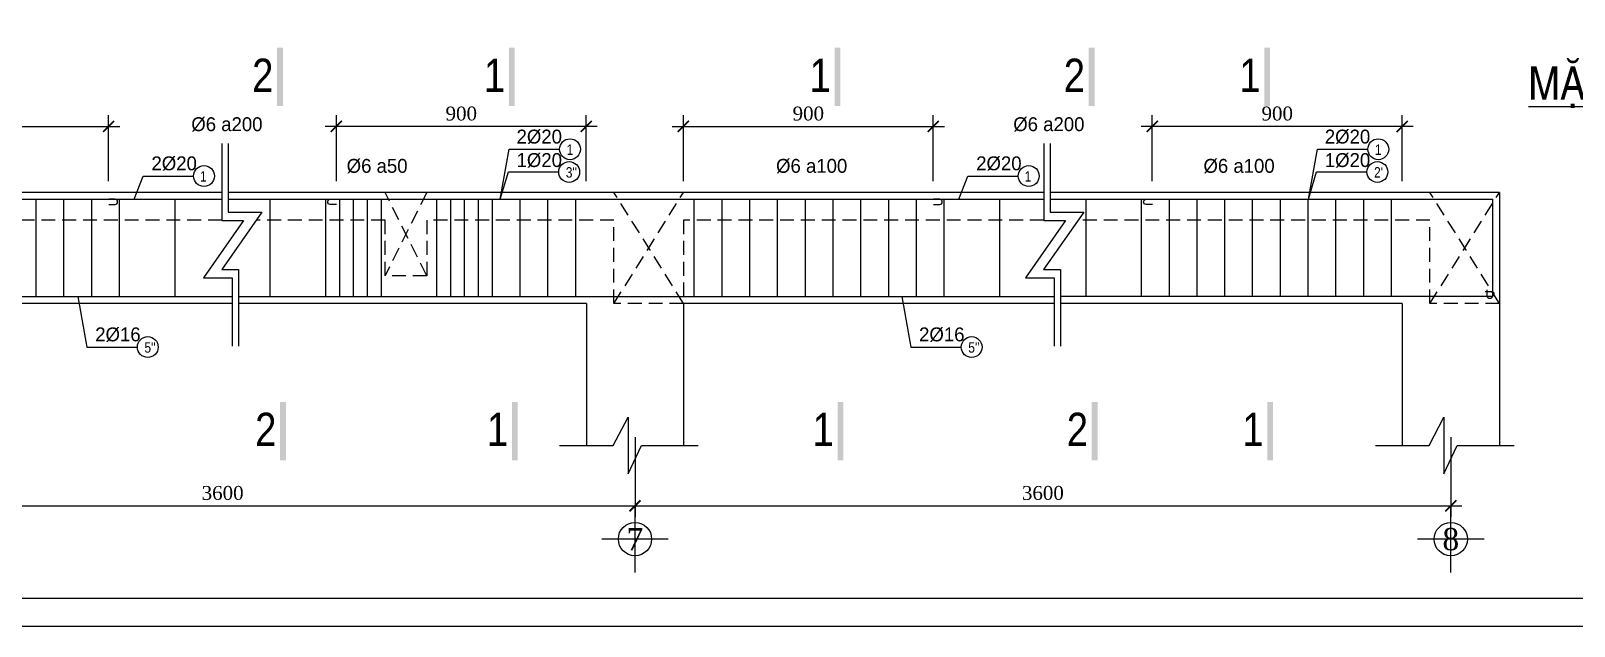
# Model space of a CAD drawing. Extents: x 394 to 4072, y -2056 to 755.
# Drawn here: x 2513.2 to 2791.2, y 158.3 to 265.4 of the extents above; entities that cross this region are included whole.
import ezdxf
from ezdxf.enums import TextEntityAlignment as Align

# ---------------------------------------------------------------- set-up
doc = ezdxf.new("R2010")
doc.units = 0
doc.header["$MEASUREMENT"] = 0
doc.linetypes.add('CENTER2', pattern=[1.125, 0.75, -0.125, 0.125, -0.125])
doc.linetypes.add('HIDDEN', pattern=[0.375, 0.25, -0.125])
doc.layers.get('0').update_dxf_attribs({"linetype": 'CONTINUOUS'})
doc.layers.get('DEFPOINTS').update_dxf_attribs({"linetype": 'CONTINUOUS'})
for name, color, linetype in [('DAI', 3, 'CONTINUOUS'), ('DIM', 1, 'CONTINUOUS'), ('DUT', 7, 'CENTER2'), ('MOTAAR', 1, 'CONTINUOUS'), ('TEXT', 7, 'CONTINUOUS'), ('THEP', 6, 'CONTINUOUS'), ('TU1', 9, 'CONTINUOUS'), ('TUONG', 7, 'CONTINUOUS')]:
    doc.layers.add(name, color=color, linetype=linetype)
doc.styles.add('DIM-NEW', font='')
doc.styles.add('style1', font='')
doc.styles.add('T2', font='')
doc.styles.get('DIM-NEW').set_extended_font_data('VNI-Helve-Condense')
doc.styles.get('style1').set_extended_font_data('VNI-Goudy')
doc.styles.get('T2').set_extended_font_data('VNI-Times')
doc.dimstyles.new('TL20', dxfattribs={"dimtxt": 2.5, "dimasz": 2, "dimexe": 2, "dimexo": 2, "dimgap": 1, "dimtad": 1, "dimdec": 0, "dimlfac": 20, "dimzin": 0, "dimdsep": 46, "dimtxsty": 'T2', "dimblk": 'ARCHTICK', "dimcen": 2.5, "dimdle": 2, "dimclrd": 1, "dimclre": 1, "dimclrt": 2, "dimadec": 0, "dimazin": 0, "dimtfac": 1, "dimtdec": 0, "dimtix": 1, "dimtofl": 0, "dimtmove": 0, "dimatfit": 0, "dimldrblk": 'ARCHTICK', "dimfxl": 1, "dimtolj": 1, "dimtzin": 0, "dimlwd": -1, "dimlwe": -1, "dimarcsym": 0})

# ---------------------------------------------------------------- blocks, each defined once
blk = doc.blocks.new('truc2')
at = {"layer": 'MOTAAR'}
for p, q in [((0, -15), (0, 0)), ((7.5, -7.5), (-7.5, -7.5))]:
    blk.add_line(p, q, dxfattribs=at)
blk.add_lwpolyline([(0, -3.5), (0, -1.84)], dxfattribs=at)
blk.add_circle((0, -7.5), 3.75, dxfattribs=at)
at = {"layer": 'TEXT', "style": 'T2'}
blk.add_attdef('1', text='', height=5, dxfattribs=at).set_placement((0, -7.5), align=Align.MIDDLE_CENTER)
blk = doc.blocks.new('_ARCHTICK')
at = {"color": 0, "linetype": 'ByBlock', "const_width": 0.15}
blk.add_lwpolyline([(-0.5, -0.5), (0.5, 0.5)], dxfattribs=at)
blk = doc.blocks.new('*D8')
at = {"layer": 'DEFPOINTS', "color": 0, "transparency": 16777216}
for p in [(2527.22, 248.25), (2482.22, 236.38), (2527.22, 236.38)]:
    blk.add_point(p, dxfattribs=at)
at = {"layer": 'TUONG', "color": 1, "transparency": 16777216}
for p, q in [((2482.22, 238.38), (2482.22, 250.25)), ((2527.22, 238.38), (2527.22, 250.25)), ((2480.22, 248.25), (2529.22, 248.25))]:
    blk.add_line(p, q, dxfattribs=at)
at = {"layer": 'TUONG', "color": 1, "transparency": 16777216, "xscale": 2, "yscale": 2, "zscale": 2, "rotation": 180}
blk.add_blockref('_ARCHTICK', (2482.22, 248.25), dxfattribs=at)
at = {"layer": 'TUONG', "color": 1, "transparency": 16777216, "xscale": 2, "yscale": 2, "zscale": 2}
blk.add_blockref('_ARCHTICK', (2527.22, 248.25), dxfattribs=at)
at = {"layer": 'TUONG', "color": 2, "transparency": 16777216, "insert": (2504.72, 250.55), "char_height": 2.5, "attachment_point": 5, "style": 'T2'}
blk.add_mtext('\\A1;900', dxfattribs=at)
blk = doc.blocks.new('*D7')
at = {"layer": 'DEFPOINTS', "color": 0, "transparency": 16777216}
for p in [(2568.24, 248.25), (2568.24, 236.38), (2613.24, 236.38)]:
    blk.add_point(p, dxfattribs=at)
at = {"layer": 'TUONG', "color": 1, "transparency": 16777216}
for p, q in [((2568.24, 238.38), (2568.24, 250.25)), ((2613.24, 238.38), (2613.24, 250.25)), ((2615.24, 248.25), (2566.24, 248.25))]:
    blk.add_line(p, q, dxfattribs=at)
at = {"layer": 'TUONG', "color": 1, "transparency": 16777216, "xscale": 2, "yscale": 2, "zscale": 2, "rotation": 180}
blk.add_blockref('_ARCHTICK', (2568.24, 248.25), dxfattribs=at)
at = {"layer": 'TUONG', "color": 1, "transparency": 16777216, "xscale": 2, "yscale": 2, "zscale": 2}
blk.add_blockref('_ARCHTICK', (2613.24, 248.25), dxfattribs=at)
at = {"layer": 'TUONG', "color": 2, "transparency": 16777216, "insert": (2590.74, 250.55), "char_height": 2.5, "attachment_point": 5, "style": 'T2'}
blk.add_mtext('\\A1;900', dxfattribs=at)
blk = doc.blocks.new('*D6')
at = {"layer": 'DEFPOINTS', "color": 0, "transparency": 16777216}
for p in [(2675.74, 248.25), (2630.74, 236.38), (2675.74, 236.38)]:
    blk.add_point(p, dxfattribs=at)
at = {"layer": 'TUONG', "color": 1, "transparency": 16777216}
for p, q in [((2630.74, 238.38), (2630.74, 250.25)), ((2675.74, 238.38), (2675.74, 250.25)), ((2628.74, 248.25), (2677.74, 248.25))]:
    blk.add_line(p, q, dxfattribs=at)
at = {"layer": 'TUONG', "color": 1, "transparency": 16777216, "xscale": 2, "yscale": 2, "zscale": 2, "rotation": 180}
blk.add_blockref('_ARCHTICK', (2630.74, 248.25), dxfattribs=at)
at = {"layer": 'TUONG', "color": 1, "transparency": 16777216, "xscale": 2, "yscale": 2, "zscale": 2}
blk.add_blockref('_ARCHTICK', (2675.74, 248.25), dxfattribs=at)
at = {"layer": 'TUONG', "color": 2, "transparency": 16777216, "insert": (2653.24, 250.55), "char_height": 2.5, "attachment_point": 5, "style": 'T2'}
blk.add_mtext('\\A1;900', dxfattribs=at)
blk = doc.blocks.new('*D5')
at = {"layer": 'DEFPOINTS', "color": 0, "transparency": 16777216}
for p in [(2715.19, 248.25), (2715.19, 236.38), (2760.19, 236.38)]:
    blk.add_point(p, dxfattribs=at)
at = {"layer": 'TUONG', "color": 1, "transparency": 16777216}
for p, q in [((2715.19, 238.38), (2715.19, 250.25)), ((2760.19, 238.38), (2760.19, 250.25)), ((2762.19, 248.25), (2713.19, 248.25))]:
    blk.add_line(p, q, dxfattribs=at)
at = {"layer": 'TUONG', "color": 1, "transparency": 16777216, "xscale": 2, "yscale": 2, "zscale": 2, "rotation": 180}
blk.add_blockref('_ARCHTICK', (2715.19, 248.25), dxfattribs=at)
at = {"layer": 'TUONG', "color": 1, "transparency": 16777216, "xscale": 2, "yscale": 2, "zscale": 2}
blk.add_blockref('_ARCHTICK', (2760.19, 248.25), dxfattribs=at)
at = {"layer": 'TUONG', "color": 2, "transparency": 16777216, "insert": (2737.69, 250.55), "char_height": 2.5, "attachment_point": 5, "style": 'T2'}
blk.add_mtext('\\A1;900', dxfattribs=at)
blk = doc.blocks.new('*D3')
at = {"layer": 'DEFPOINTS', "color": 0, "transparency": 16777216}
for p in [(2473.5, 194.31), (2622.03, 194.31), (2622.03, 179.97)]:
    blk.add_point(p, dxfattribs=at)
at = {"layer": 'TUONG', "color": 1, "transparency": 16777216}
for p, q in [((2473.5, 192.31), (2473.5, 177.97)), ((2622.03, 192.31), (2622.03, 177.97)), ((2471.5, 179.97), (2624.03, 179.97))]:
    blk.add_line(p, q, dxfattribs=at)
at = {"layer": 'TUONG', "color": 1, "transparency": 16777216, "xscale": 2, "yscale": 2, "zscale": 2, "rotation": 180}
blk.add_blockref('_ARCHTICK', (2473.5, 179.97), dxfattribs=at)
at = {"layer": 'TUONG', "color": 1, "transparency": 16777216, "xscale": 2, "yscale": 2, "zscale": 2}
blk.add_blockref('_ARCHTICK', (2622.03, 179.97), dxfattribs=at)
at = {"layer": 'TUONG', "color": 2, "transparency": 16777216, "insert": (2547.76, 182.27), "char_height": 2.5, "attachment_point": 5, "style": 'T2'}
blk.add_mtext('\\A1;3600', dxfattribs=at)
blk = doc.blocks.new('*D2')
at = {"layer": 'DEFPOINTS', "color": 0, "transparency": 16777216}
for p in [(2622.03, 194.31), (2768.94, 194.31), (2768.94, 179.97)]:
    blk.add_point(p, dxfattribs=at)
at = {"layer": 'TUONG', "color": 1, "transparency": 16777216}
for p, q in [((2622.03, 192.31), (2622.03, 177.97)), ((2768.94, 192.31), (2768.94, 177.97)), ((2620.03, 179.97), (2770.94, 179.97))]:
    blk.add_line(p, q, dxfattribs=at)
at = {"layer": 'TUONG', "color": 1, "transparency": 16777216, "xscale": 2, "yscale": 2, "zscale": 2, "rotation": 180}
blk.add_blockref('_ARCHTICK', (2622.03, 179.97), dxfattribs=at)
at = {"layer": 'TUONG', "color": 1, "transparency": 16777216, "xscale": 2, "yscale": 2, "zscale": 2}
blk.add_blockref('_ARCHTICK', (2768.94, 179.97), dxfattribs=at)
at = {"layer": 'TUONG', "color": 2, "transparency": 16777216, "insert": (2695.48, 182.27), "char_height": 2.5, "attachment_point": 5, "style": 'T2'}
blk.add_mtext('\\A1;3600', dxfattribs=at)

msp = doc.modelspace()

# ---------------------------------------------------------------- linework, layer by layer
at = {"layer": 'DAI'}
for p, q in [((2514.189, 217.63), (2514.189, 235.13)), ((2519.189, 217.63), (2519.189, 235.13)), ((2524.189, 217.63), (2524.189, 235.13)), ((2529.189, 217.63), (2529.189, 235.13)), ((2539.189, 217.63), (2539.189, 235.13)), ((2556.341, 217.63), (2556.341, 235.13)), ((2566.341, 217.63), (2566.341, 235.13)), ((2568.841, 217.63), (2568.841, 235.13)), ((2571.341, 217.63), (2571.341, 235.13)), ((2573.841, 217.63), (2573.841, 235.13)), ((2576.341, 217.63), (2576.341, 235.13)), ((2586.341, 217.63), (2586.341, 235.13)), ((2588.841, 217.63), (2588.841, 235.13)), ((2591.341, 217.63), (2591.341, 235.13)), ((2593.841, 217.63), (2593.841, 235.13)), ((2596.341, 217.63), (2596.341, 235.13)), ((2601.341, 217.63), (2601.341, 235.13)), ((2606.341, 217.63), (2606.341, 235.13)), ((2611.341, 217.63), (2611.341, 235.13)), ((2632.71, 217.63), (2632.71, 235.13)), ((2637.71, 217.63), (2637.71, 235.13)), ((2642.71, 217.63), (2642.71, 235.13)), ((2647.71, 217.63), (2647.71, 235.13)), ((2652.71, 217.63), (2652.71, 235.13)), ((2657.71, 217.63), (2657.71, 235.13)), ((2662.71, 217.63), (2662.71, 235.13)), ((2667.71, 217.63), (2667.71, 235.13)), ((2672.71, 217.63), (2672.71, 235.13)), ((2677.71, 217.63), (2677.71, 235.13)), ((2687.71, 217.63), (2687.71, 235.13)), ((2703.259, 217.63), (2703.259, 235.13)), ((2713.259, 217.63), (2713.259, 235.13)), ((2718.259, 217.63), (2718.259, 235.13)), ((2723.259, 217.63), (2723.259, 235.13)), ((2728.259, 217.63), (2728.259, 235.13)), ((2733.259, 217.63), (2733.259, 235.13)), ((2738.259, 217.63), (2738.259, 235.13)), ((2743.259, 217.63), (2743.259, 235.13)), ((2748.259, 217.63), (2748.259, 235.13)), ((2753.259, 217.63), (2753.259, 235.13)), ((2758.259, 217.63), (2758.259, 235.13))]:
    msp.add_line(p, q, dxfattribs=at)
at = {"layer": 'DUT', "linetype": 'HIDDEN', "ltscale": 10}
for p, q in [((2584.525, 236.38), (2577.025, 221.38)), ((2584.525, 221.38), (2577.025, 236.38)), ((2618.238, 216.38), (2630.738, 236.38)), ((2630.775, 216.38), (2618.238, 236.38)), ((2765.194, 216.38), (2777.694, 236.38)), ((2777.731, 216.38), (2765.194, 236.38)), ((2777.731, 231.38), (2777.694, 231.38))]:
    msp.add_line(p, q, dxfattribs=at)
for points in [[(2547.628, 231.38), (2482.217, 231.38), (2482.217, 216.38), (2469.717, 216.38), (2469.717, 231.38), (2405.709, 231.38)], [(2695.659, 231.38), (2630.738, 231.38), (2630.738, 216.38), (2618.238, 216.38), (2618.238, 231.38), (2584.525, 231.38), (2584.525, 221.38), (2577.025, 221.38), (2577.025, 231.38), (2553.803, 231.38)], [(2777.694, 231.38), (2777.694, 216.38), (2765.194, 216.38), (2765.194, 231.38), (2701.834, 231.38)]]:
    msp.add_lwpolyline(points, dxfattribs=at)
at = {"layer": 'TEXT', "ltscale": 10}
msp.add_lwpolyline([(2235.669, 158.319), (3076.669, 158.319), (3076.669, 752.319), (2235.669, 752.319)], close=True, dxfattribs=at)
for points in [[(2557.572, 251.902), (2558.622, 251.902), (2557.572, 262.402), (2558.622, 262.402)], [(2599.308, 251.902), (2600.358, 251.902), (2599.308, 262.402), (2600.358, 262.402)], [(2657.955, 251.902), (2659.005, 251.902), (2657.955, 262.402), (2659.005, 262.402)], [(2703.739, 251.902), (2704.789, 251.902), (2703.739, 262.402), (2704.789, 262.402)], [(2735.347, 251.902), (2736.397, 251.902), (2735.347, 262.402), (2736.397, 262.402)], [(2558.112, 188.18), (2559.162, 188.18), (2558.112, 198.68), (2559.162, 198.68)], [(2599.847, 188.18), (2600.897, 188.18), (2599.847, 198.68), (2600.897, 198.68)], [(2658.495, 188.18), (2659.545, 188.18), (2658.495, 198.68), (2659.545, 198.68)], [(2704.278, 188.18), (2705.328, 188.18), (2704.278, 198.68), (2705.328, 198.68)], [(2735.886, 188.18), (2736.936, 188.18), (2735.886, 198.68), (2736.936, 198.68)]]:
    msp.add_trace(points, dxfattribs=at)
at = {"layer": 'THEP', "ltscale": 10}
msp.add_lwpolyline([(2240.669, 163.319), (3071.669, 163.319), (3071.669, 747.319), (2240.669, 747.319)], close=True, dxfattribs=at)
for points in [[(2400.681, 235.13), (2547.628, 235.13)], [(2548.775, 235.13), (2598.809, 235.13)], [(2598.809, 235.13), (2695.659, 235.13)], [(2696.806, 235.13), (2774.049, 235.13), (2776.444, 235.13)], [(2402.523, 217.63), (2549.47, 217.63)], [(2550.617, 217.63), (2697.501, 217.63)]]:
    msp.add_lwpolyline(points, dxfattribs=at)
for points in [[(2527.254, 234.193), (2528.382, 234.193, 1), (2528.382, 235.13), (2527.254, 235.13)], [(2568.275, 234.193), (2567.148, 234.193, -1), (2567.148, 235.13), (2568.275, 235.13)], [(2675.775, 234.193), (2676.902, 234.193, 1), (2676.902, 235.13), (2675.775, 235.13)], [(2715.194, 234.193), (2714.067, 234.193, -1), (2714.067, 235.13), (2715.194, 235.13)], [(2776.444, 235.13), (2776.444, 224.459), (2776.444, 217.732, -1), (2775.506, 217.732), (2775.506, 218.859)], [(2775.111, 218.568), (2776.238, 218.568, -1), (2776.238, 217.63), (2772.438, 217.63), (2698.647, 217.63)]]:
    msp.add_lwpolyline(points, format="xyb", dxfattribs=at)
at = {"layer": 'TU1', "lineweight": -2, "ltscale": 10}
for points in [[(2597.754, 235.13), (2599.37, 244.137), (2608.445, 244.137)], [(2743.316, 235.13), (2744.932, 244.137), (2754.007, 244.137)], [(2531.841, 235.13), (2533.457, 239.32), (2542.532, 239.32)], [(2597.754, 235.13), (2599.215, 240.046), (2608.29, 240.046)], [(2680.367, 235.13), (2681.983, 239.32), (2691.058, 239.32)], [(2743.316, 235.13), (2744.777, 240.046), (2753.852, 240.046)], [(2521.712, 217.63), (2523.328, 208.539), (2532.404, 208.539)], [(2670.085, 217.63), (2671.701, 208.539), (2680.776, 208.539)]]:
    msp.add_lwpolyline(points, dxfattribs=at)
at = {"layer": 'TU1', "ltscale": 10}
for centre in [(2610.32, 244.137), (2755.882, 244.137), (2610.165, 240.046), (2755.727, 240.046), (2544.407, 239.32), (2692.933, 239.32), (2534.279, 208.539), (2682.651, 208.539)]:
    msp.add_circle(centre, 1.875, dxfattribs=at)
at = {"layer": 'TUONG'}
for p, q in [((2547.628, 236.38), (2400.681, 236.38)), ((2695.659, 236.38), (2548.775, 236.38)), ((2777.694, 236.38), (2696.806, 236.38)), ((2777.694, 236.38), (2777.694, 216.38)), ((2549.47, 216.38), (2482.254, 216.38)), ((2613.275, 216.38), (2550.617, 216.38)), ((2613.275, 216.38), (2613.275, 190.821)), ((2697.501, 216.38), (2630.775, 216.38)), ((2630.775, 216.38), (2630.775, 190.821)), ((2760.194, 216.38), (2698.647, 216.38)), ((2760.194, 216.38), (2760.194, 190.821)), ((2777.694, 216.38), (2777.694, 190.821))]:
    msp.add_line(p, q, dxfattribs=at)
for points in [[(2547.628, 245.162), (2547.628, 231.308), (2551.544, 231.308), (2544.337, 220.972), (2549.47, 220.972), (2549.47, 208.719)], [(2548.775, 245.162), (2548.775, 232.808), (2554.799, 232.808), (2547.591, 222.472), (2550.617, 222.472), (2550.617, 208.719)], [(2695.659, 245.162), (2695.659, 231.308), (2699.575, 231.308), (2692.367, 220.972), (2697.501, 220.972), (2697.501, 208.719)], [(2696.806, 245.162), (2696.806, 232.808), (2702.829, 232.808), (2695.622, 222.472), (2698.647, 222.472), (2698.647, 208.719)], [(2608.441, 190.821), (2618.109, 190.821), (2620.765, 195.904), (2620.765, 185.738), (2623.199, 190.821), (2633.411, 190.821)], [(2755.36, 190.821), (2765.028, 190.821), (2767.683, 195.904), (2767.683, 185.738), (2770.117, 190.821), (2780.33, 190.821)]]:
    msp.add_lwpolyline(points, dxfattribs=at)

# ---------------------------------------------------------------- block references
at = {"layer": 'DIM', "ltscale": 10, "xscale": 0.8000000000000002, "yscale": 0.8000000000000002, "zscale": 0.8000000000000002}
for p, values in [((2622.025, 179.973), {'1': '7'}), ((2768.944, 179.973), {'1': '8'})]:
    msp.add_blockref('truc2', p, dxfattribs=at).add_auto_attribs(values)

# ---------------------------------------------------------------- texts
at = {"layer": 'TEXT', "style": 'DIM-NEW'}
msp.add_text('%%UMAËT CAÉT BOÁ TRÍ THEÙP DAÀM TRUÏC F,E,B,A TL:1/20', height=6, dxfattribs=at).set_placement((2782.914, 253.059))
at = {"layer": 'TEXT', "ltscale": 10}
for s, height, style, p in [('2', 6, 'DIM-NEW', (2553.079, 254.443)), ('1', 6, 'DIM-NEW', (2594.814, 254.443)), ('1', 6, 'DIM-NEW', (2653.461, 254.443)), ('2', 6, 'DIM-NEW', (2699.245, 254.443)), ('1', 6, 'DIM-NEW', (2730.853, 254.443)), ('%%2546 a200', 2.5, 'style1', (2542.116, 247.398)), ('2%%25420', 2.5, 'style1', (2600.695, 245.168)), ('%%2546 a200', 2.5, 'style1', (2690.146, 247.398)), ('2%%25420', 2.5, 'style1', (2746.258, 245.168)), ('1', 1.875, 'DIM-NEW', (2609.718, 243.13)), ('1', 1.875, 'DIM-NEW', (2755.28, 243.13)), ('2%%25420', 2.5, 'style1', (2534.942, 240.351)), ('%%2546 a50', 2.5, 'style1', (2570.099, 239.898)), ('1%%25420', 2.5, 'style1', (2600.695, 240.941)), ('%%2546 a100', 2.5, 'style1', (2647.43, 239.898)), ('2%%25420', 2.5, 'style1', (2683.469, 240.351)), ('%%2546 a100', 2.5, 'style1', (2724.402, 239.898)), ('1%%25420', 2.5, 'style1', (2746.258, 240.941)), ('1', 1.875, 'DIM-NEW', (2543.675, 238.313)), ("3''", 1.875, 'DIM-NEW', (2609.563, 239.04)), ('1', 1.875, 'DIM-NEW', (2692.202, 238.313)), ("2'", 1.875, 'DIM-NEW', (2755.125, 239.04)), ('2%%25416', 2.5, 'style1', (2524.814, 209.57)), ('2%%25416', 2.5, 'style1', (2673.187, 209.57)), ("5''", 1.875, 'DIM-NEW', (2533.677, 207.532)), ("5''", 1.875, 'DIM-NEW', (2682.049, 207.532)), ('2', 6, 'DIM-NEW', (2553.618, 190.721)), ('1', 6, 'DIM-NEW', (2595.354, 190.721)), ('1', 6, 'DIM-NEW', (2654.001, 190.721)), ('2', 6, 'DIM-NEW', (2699.785, 190.721)), ('1', 6, 'DIM-NEW', (2731.393, 190.721))]:
    msp.add_text(s, height=height, dxfattribs=dict(at, style=style)).set_placement(p)

# ---------------------------------------------------------------- dimensions: what is measured, and where the dimension line sits
at = {"layer": 'TUONG'}
for base, p1, p2, picture, middle in [((2527.217, 248.252), (2482.217, 236.38), (2527.217, 236.38), '*D8', (2504.717, 250.547)), ((2675.738, 248.252), (2630.738, 236.38), (2675.738, 236.38), '*D6', (2653.238, 250.547))]:
    dim = msp.add_linear_dim(base=base, p1=p1, p2=p2, dimstyle='TL20', dxfattribs=at)
    dim.commit()
    dim.dimension.update_dxf_attribs({"geometry": picture, "text_midpoint": middle})
for base, p1, p2, picture, middle in [((2568.238, 248.252), (2613.238, 236.38), (2568.238, 236.38), '*D7', (2590.738, 250.547)), ((2715.194, 248.252), (2760.194, 236.38), (2715.194, 236.38), '*D5', (2737.694, 250.547))]:
    dim = msp.add_linear_dim(base=base, p1=p1, p2=p2, angle=180, dimstyle='TL20', dxfattribs=at)
    dim.commit()
    dim.dimension.update_dxf_attribs({"geometry": picture, "text_midpoint": middle})
for base, p1, p2, picture, middle in [((2622.025, 179.973), (2473.504, 194.306), (2622.025, 194.306), '*D3', (2547.765, 182.268)), ((2768.944, 179.973), (2622.025, 194.306), (2768.944, 194.306), '*D2', (2695.485, 182.268))]:
    dim = msp.add_linear_dim(base=base, p1=p1, p2=p2, text='3600', dimstyle='TL20', override={"dimtmove": 1}, dxfattribs=at)
    dim.commit()
    dim.dimension.update_dxf_attribs({"geometry": picture, "text_midpoint": middle})

doc.saveas('drawing.dxf')
